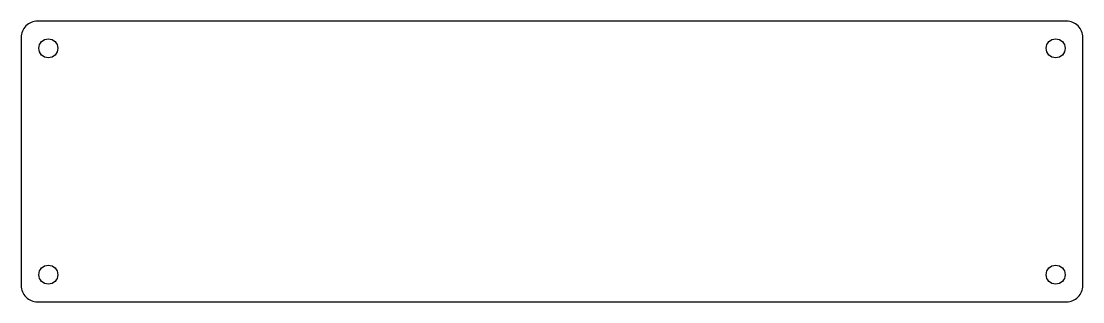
# Model space of a CAD drawing. Header units: millimetres. Extents: x -98 to 98, y 6 to 58.
import ezdxf

# ---------------------------------------------------------------- set-up
doc = ezdxf.new("R2010")
doc.units = ezdxf.units.MM
doc.layers.get('0').update_dxf_attribs({"linetype": 'CONTINUOUS'})

msp = doc.modelspace()

# ---------------------------------------------------------------- linework, layer by layer
msp.add_lwpolyline([(95, 6.17, 0.414214), (98, 9.17), (98, 54.97, 0.414214), (95, 57.97), (-95, 57.97, 0.414214), (-98, 54.97), (-98, 9.17, 0.414214), (-95, 6.17)], format="xyb", close=True)
for centre in [(-93, 52.97), (93, 52.97), (-93, 11.17), (93, 11.17)]:
    msp.add_circle(centre, 1.75)

doc.saveas('drawing.dxf')
